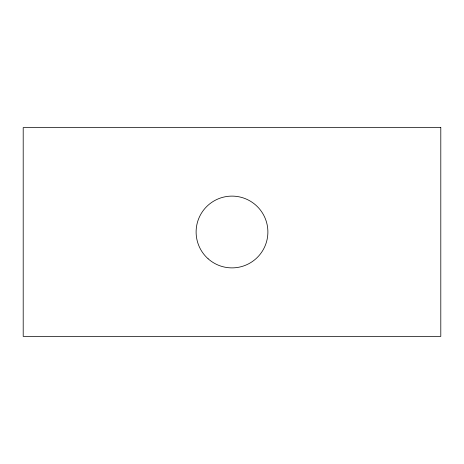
<?xml version="1.0" encoding="UTF-8"?>
<svg xmlns="http://www.w3.org/2000/svg" width="464" height="464" viewBox="0 0 464 464"><rect width="100%" height="100%" fill="white"/><g stroke="black" fill="none" stroke-linecap="round" stroke-linejoin="round"><path stroke-width="0.7" d="M440.8 127.6L23.2 127.6L23.2 336.4L440.8 336.4L440.8 127.6M208.127 258.796A35.89 35.89 0 0 0 267.142 239.279A35.89 35.89 0 0 0 220.736 197.925A35.89 35.89 0 0 0 208.127 258.796"/></g></svg>
